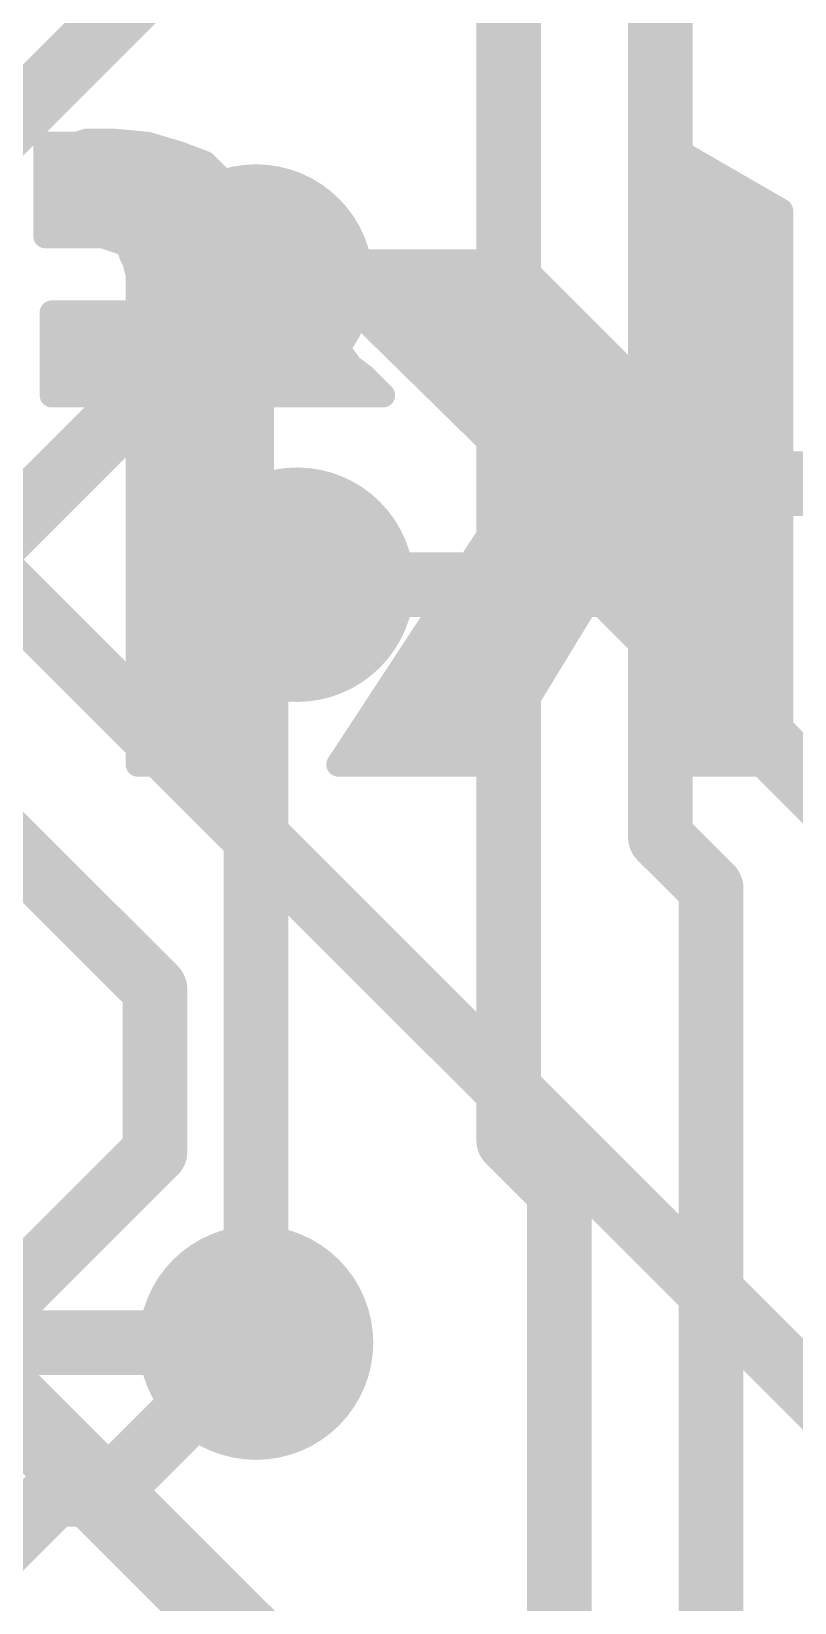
# Model space of a CAD drawing. Extents: x -17.9 to 25.5, y -0.1 to 79.8.
# Drawn here: x 10.725 to 13.121, y 33.473 to 38.41 of the extents above; entities that cross this region are included whole.
import ezdxf

# ---------------------------------------------------------------- set-up
doc = ezdxf.new("R2010")
doc.units = 0
for name, color, linetype in [('1', 12, 'CONTINUOUS'), ('16', 132, 'CONTINUOUS'), ('18', 110, 'CONTINUOUS'), ('21', 41, 'CONTINUOUS'), ('22', 40, 'CONTINUOUS')]:
    doc.layers.add(name, color=color, linetype=linetype)

# ---------------------------------------------------------------- blocks, each defined once
blk = doc.blocks.new('ROUNDV')
at = {"const_width": 0.5}
blk.add_lwpolyline([(0, -0.25, 1), (0, 0.25, 1), (0, -0.25)], format="xyb", dxfattribs=at)

msp = doc.modelspace()

# ---------------------------------------------------------------- linework, layer by layer
at = {"layer": '1', "const_width": 0.2032}
for points in [[(13.6525, 33.655), (9.3663, 37.9413)], [(11.43, 37.6238), (12.2238, 37.6238)], [(12.2238, 37.6238), (12.8588, 36.9888)], [(12.8588, 36.9888), (14.4463, 36.9888)], [(11.5587, 36.6713), (12.5412, 36.6713)], [(12.5412, 36.6713), (13.6525, 35.56)], [(10.3187, 36.195), (11.1125, 35.4013)], [(11.1125, 35.4013), (11.1125, 34.8889)], [(11.1125, 34.8889), (9.8716, 33.648)], [(10.9538, 33.8137), (11.43, 34.29)], [(10.2757, 33.2945), (10.795, 33.8137)], [(10.795, 33.8137), (10.9538, 33.8137)]]:
    msp.add_lwpolyline(points, dxfattribs=at)
at = {"layer": '1', "const_width": 0.1016}
for points in [[(11.43, 37.6746, 1), (11.43, 37.5729)], [(12.2597, 37.6597, 1), (12.1878, 37.5878)], [(12.2238, 37.5729, 1), (12.2238, 37.6746)], [(12.8588, 37.0396, 1), (12.8588, 36.938)], [(12.8228, 36.9528, 1), (12.8947, 37.0247)], [(11.5587, 36.7221, 1), (11.5587, 36.6204)], [(12.5772, 36.7072, 1), (12.5053, 36.6353)], [(12.5412, 36.6204, 1), (12.5412, 36.7221)], [(11.1633, 35.4013, 1), (11.0617, 35.4013)], [(11.0766, 35.3653, 1), (11.1484, 35.4372)], [(11.1484, 34.853, 1), (11.0766, 34.9249)], [(11.0617, 34.8889, 1), (11.1633, 34.8889)], [(11.4659, 34.2541, 1), (11.3941, 34.3259)], [(10.795, 33.8646, 1), (10.795, 33.7629)], [(10.8309, 33.7778, 1), (10.7591, 33.8497)], [(10.9538, 33.7629, 1), (10.9538, 33.8646)], [(10.9178, 33.8497, 1), (10.9897, 33.7778)]]:
    msp.add_lwpolyline(points, format="xyb", dxfattribs=at)
at = {"layer": '16', "const_width": 0.2032}
for points in [[(12.2238, 40.64), (12.2238, 34.925)], [(12.7, 39.37), (12.7, 35.8775)], [(9.525, 36.9888), (11.43, 38.8938)], [(11.43, 37.6238), (10.0013, 36.195)], [(11.43, 36.5425), (11.5587, 36.6713)], [(11.43, 34.29), (11.43, 36.5425)], [(12.7, 35.8775), (12.8588, 35.7188)], [(12.8588, 35.7188), (12.8588, 30.0038)], [(12.2238, 34.925), (12.3825, 34.7662)], [(12.3825, 34.7662), (12.3825, 30.1625)], [(11.43, 34.29), (10.3187, 34.29)]]:
    msp.add_lwpolyline(points, dxfattribs=at)
at = {"layer": '16', "const_width": 0.1016}
for points in [[(11.4659, 37.5878, 1), (11.3941, 37.6597)], [(11.5947, 36.6353, 1), (11.5228, 36.7072)], [(11.4808, 36.5425, 1), (11.3792, 36.5425)], [(11.3941, 36.5784, 1), (11.4659, 36.5066)], [(12.7359, 35.9134, 1), (12.6641, 35.8416)], [(12.6492, 35.8775, 1), (12.7508, 35.8775)], [(12.9096, 35.7188, 1), (12.8079, 35.7188)], [(12.8228, 35.6828, 1), (12.8947, 35.7547)], [(12.2597, 34.9609, 1), (12.1878, 34.8891)], [(12.173, 34.925, 1), (12.2746, 34.925)], [(12.4333, 34.7662, 1), (12.3317, 34.7662)], [(12.3466, 34.7303, 1), (12.4184, 34.8022)], [(11.43, 34.2392, 1), (11.43, 34.3408)], [(11.3792, 34.29, 1), (11.4808, 34.29)]]:
    msp.add_lwpolyline(points, format="xyb", dxfattribs=at)
at = {"layer": '21', "const_width": 0.254}
msp.add_lwpolyline([(12.5055, 32.2515), (8.1215, 36.6355)], dxfattribs=at)
at = {"layer": '22', "const_width": 0.0762}
for points in [[(10.8688, 38.0562), (10.7688, 38.0562)], [(10.7688, 38.0562), (10.7688, 37.7662)], [(10.7688, 38.0238), (11.1953, 38.0238)], [(10.8987, 38.0663), (10.8688, 38.0562)], [(10.9787, 38.0663), (10.8987, 38.0663)], [(11.0888, 38.0562), (10.9787, 38.0663)], [(11.1888, 38.0263), (11.0888, 38.0562)], [(11.2688, 37.9963), (11.1888, 38.0263)], [(13.0788, 37.8463), (12.6988, 38.0663)], [(12.6988, 38.0663), (12.6988, 37.0162)], [(12.6988, 38.0238), (12.7721, 38.0238)], [(11.3288, 37.9363), (11.2688, 37.9963)], [(10.7688, 37.9476), (11.3174, 37.9476)], [(11.3788, 37.8762), (11.3288, 37.9363)], [(12.6988, 37.9476), (12.9037, 37.9476)], [(11.4188, 37.8062), (11.3788, 37.8762)], [(10.7688, 37.8714), (11.3815, 37.8714)], [(12.6988, 37.8714), (13.0353, 37.8714)], [(13.0788, 36.1063), (13.0788, 37.8463)], [(10.7688, 37.7952), (11.4215, 37.7952)], [(11.4388, 37.7263), (11.4188, 37.8062)], [(12.6988, 37.7952), (13.0788, 37.7952)], [(10.7688, 37.7662), (10.9488, 37.7662)], [(10.9488, 37.7662), (10.9787, 37.7563)], [(10.9787, 37.7563), (11.0088, 37.7463)], [(11.0088, 37.7463), (11.0288, 37.7362)], [(11.0288, 37.7362), (11.0388, 37.7063)], [(11.4488, 37.6363), (11.4388, 37.7263)], [(11.0345, 37.719), (11.4396, 37.719)], [(11.0388, 37.7063), (11.0488, 37.6863)], [(11.0488, 37.6863), (11.0587, 37.6463)], [(12.6988, 37.719), (13.0788, 37.719)], [(11.0587, 37.6463), (11.0587, 37.5263)], [(11.0587, 37.6428), (11.448, 37.6428)], [(11.4488, 37.5263), (11.4488, 37.6363)], [(12.6988, 37.6428), (13.0788, 37.6428)], [(11.0587, 37.5263), (10.7888, 37.5263)], [(10.7888, 37.5263), (10.7888, 37.2662)], [(11.0587, 37.5666), (11.4488, 37.5666)], [(11.5688, 37.5263), (11.4488, 37.5263)], [(11.5988, 37.4862), (11.5688, 37.5263)], [(12.2088, 37.5263), (11.7488, 37.5263)], [(11.7488, 37.5263), (12.2788, 37.0063)], [(12.6988, 37.0162), (12.2088, 37.5263)], [(12.6988, 37.5666), (13.0788, 37.5666)], [(10.7888, 37.4904), (11.5956, 37.4904)], [(11.6387, 37.4563), (11.5988, 37.4862)], [(11.7853, 37.4904), (12.2432, 37.4904)], [(12.6988, 37.4904), (13.0788, 37.4904)], [(11.6688, 37.4263), (11.6387, 37.4563)], [(10.7888, 37.4142), (11.6808, 37.4142)], [(11.6988, 37.3963), (11.6688, 37.4263)], [(11.7287, 37.3563), (11.6988, 37.3963)], [(11.863, 37.4142), (12.3164, 37.4142)], [(12.6988, 37.4142), (13.0788, 37.4142)], [(10.7888, 37.338), (11.7531, 37.338)], [(11.7688, 37.3263), (11.7287, 37.3563)], [(11.9406, 37.338), (12.3896, 37.338)], [(12.6988, 37.338), (13.0788, 37.338)], [(11.7988, 37.2963), (11.7688, 37.3263)], [(11.8288, 37.2662), (11.7988, 37.2963)], [(10.7888, 37.2662), (11.0587, 37.2662)], [(11.0587, 37.2662), (11.0587, 36.1063)], [(11.0587, 37.2618), (11.4488, 37.2618)], [(11.4488, 37.2662), (11.8288, 37.2662)], [(11.4488, 37.1163), (11.4488, 37.2662)], [(12.0183, 37.2618), (12.4628, 37.2618)], [(12.6988, 37.2618), (13.0788, 37.2618)], [(11.0587, 37.1856), (11.4488, 37.1856)], [(12.096, 37.1856), (12.536, 37.1856)], [(12.6988, 37.1856), (13.0788, 37.1856)], [(11.0587, 37.1094), (11.4488, 37.1094)], [(11.4488, 36.1063), (11.4488, 37.1163)], [(12.1736, 37.1094), (12.6093, 37.1094)], [(12.6988, 37.1094), (13.0788, 37.1094)], [(11.0587, 37.0332), (11.4488, 37.0332)], [(12.2513, 37.0332), (12.6825, 37.0332)], [(12.6988, 37.0332), (13.0788, 37.0332)], [(12.2788, 37.0063), (11.6888, 36.1063)], [(11.0587, 36.957), (11.4488, 36.957)], [(12.2465, 36.957), (13.0788, 36.957)], [(11.0587, 36.8808), (11.4488, 36.8808)], [(12.1965, 36.8808), (13.0788, 36.8808)], [(11.0587, 36.8046), (11.4488, 36.8046)], [(12.1466, 36.8046), (13.0788, 36.8046)], [(12.1588, 36.1063), (12.5488, 36.7463)], [(12.5488, 36.7463), (12.6988, 36.5963)], [(11.0587, 36.7284), (11.4488, 36.7284)], [(12.0966, 36.7284), (12.5379, 36.7284)], [(12.5666, 36.7284), (13.0788, 36.7284)], [(11.0587, 36.6522), (11.4488, 36.6522)], [(12.0467, 36.6522), (12.4914, 36.6522)], [(12.6428, 36.6522), (13.0788, 36.6522)], [(12.6988, 36.5963), (12.6988, 36.1063)], [(11.0587, 36.576), (11.4488, 36.576)], [(11.9967, 36.576), (12.445, 36.576)], [(12.6988, 36.576), (13.0788, 36.576)], [(11.0587, 36.4998), (11.4488, 36.4998)], [(11.9467, 36.4998), (12.3986, 36.4998)], [(12.6988, 36.4998), (13.0788, 36.4998)], [(11.0587, 36.4236), (11.4488, 36.4236)], [(11.8968, 36.4236), (12.3521, 36.4236)], [(12.6988, 36.4236), (13.0788, 36.4236)], [(11.0587, 36.3474), (11.4488, 36.3474)], [(11.8468, 36.3474), (12.3057, 36.3474)], [(12.6988, 36.3474), (13.0788, 36.3474)], [(11.0587, 36.2712), (11.4488, 36.2712)], [(11.7969, 36.2712), (12.2593, 36.2712)], [(12.6988, 36.2712), (13.0788, 36.2712)], [(11.0587, 36.195), (11.4488, 36.195)], [(11.7469, 36.195), (12.2128, 36.195)], [(12.6988, 36.195), (13.0788, 36.195)], [(11.0587, 36.1188), (11.4488, 36.1188)], [(11.0587, 36.1063), (11.4488, 36.1063)], [(11.6888, 36.1063), (12.1588, 36.1063)], [(11.697, 36.1188), (12.1664, 36.1188)], [(12.6988, 36.1188), (13.0788, 36.1188)], [(12.6988, 36.1063), (13.0788, 36.1063)]]:
    msp.add_lwpolyline(points, dxfattribs=at)
at = {"layer": '22', "const_width": 0.0381}
for points in [[(10.7688, 38.0753, 1), (10.7688, 38.0372)], [(10.7878, 38.0562, 1), (10.7497, 38.0562)], [(10.7688, 38.0429, 1), (10.7688, 38.0048)], [(10.8627, 38.0743, 1), (10.8748, 38.0382)], [(10.8688, 38.0372, 1), (10.8688, 38.0753)], [(10.8987, 38.0853, 1), (10.8987, 38.0472)], [(10.9048, 38.0482, 1), (10.8927, 38.0843)], [(10.9805, 38.0852, 1), (10.977, 38.0473)], [(10.9787, 38.0472, 1), (10.9787, 38.0853)], [(11.0942, 38.0745, 1), (11.0833, 38.038)], [(11.087, 38.0373, 1), (11.0905, 38.0752)], [(11.1954, 38.0441, 1), (11.1821, 38.0084)], [(11.1833, 38.008, 1), (11.1942, 38.0445)], [(11.1953, 38.0048, 1), (11.1953, 38.0429)], [(12.7178, 38.0663, 1), (12.6797, 38.0663)], [(12.7083, 38.0827, 1), (12.6892, 38.0498)], [(12.6988, 38.0429, 1), (12.6988, 38.0048)], [(12.7721, 38.0048, 1), (12.7721, 38.0429)], [(11.2822, 38.0097, 1), (11.2553, 37.9828)], [(11.2621, 37.9784, 1), (11.2754, 38.0141)], [(10.7688, 37.9667, 1), (10.7688, 37.9286)], [(11.3434, 37.9484, 1), (11.3141, 37.9241)], [(11.3153, 37.9228, 1), (11.3422, 37.9497)], [(11.3174, 37.9286, 1), (11.3174, 37.9667)], [(12.6988, 37.9667, 1), (12.6988, 37.9286)], [(12.9037, 37.9286, 1), (12.9037, 37.9667)], [(11.3953, 37.8857, 1), (11.3622, 37.8668)], [(10.7688, 37.8905, 1), (10.7688, 37.8524)], [(11.3641, 37.8641, 1), (11.3934, 37.8884)], [(11.3815, 37.8524, 1), (11.3815, 37.8905)], [(12.6988, 37.8905, 1), (12.6988, 37.8524)], [(13.0353, 37.8524, 1), (13.0353, 37.8905)], [(13.0978, 37.8463, 1), (13.0597, 37.8463)], [(13.0692, 37.8298, 1), (13.0883, 37.8627)], [(10.7688, 37.8143, 1), (10.7688, 37.7762)], [(11.4372, 37.8109, 1), (11.4003, 37.8016)], [(11.4022, 37.7968, 1), (11.4353, 37.8157)], [(11.4215, 37.7762, 1), (11.4215, 37.8143)], [(12.6988, 37.8143, 1), (12.6988, 37.7762)], [(13.0788, 37.7762, 1), (13.0788, 37.8143)], [(10.7688, 37.7853, 1), (10.7688, 37.7472)], [(10.7497, 37.7662, 1), (10.7878, 37.7662)], [(10.9548, 37.7843, 1), (10.9427, 37.7482)], [(10.9488, 37.7472, 1), (10.9488, 37.7853)], [(10.9848, 37.7743, 1), (10.9727, 37.7382)], [(10.9727, 37.7382, 1), (10.9848, 37.7743)], [(11.0173, 37.7633, 1), (11.0002, 37.7292)], [(11.0027, 37.7282, 1), (11.0148, 37.7643)], [(11.0468, 37.7423, 1), (11.0107, 37.7302)], [(11.0202, 37.7192, 1), (11.0373, 37.7533)], [(11.4577, 37.7284, 1), (11.4198, 37.7241)], [(11.0345, 37.7381, 1), (11.0345, 37.7)], [(11.0558, 37.7148, 1), (11.0217, 37.6977)], [(11.0207, 37.7002, 1), (11.0568, 37.7123)], [(11.0672, 37.6909, 1), (11.0303, 37.6816)], [(11.0317, 37.6777, 1), (11.0658, 37.6948)], [(11.4203, 37.7216, 1), (11.4572, 37.7309)], [(11.4396, 37.7, 1), (11.4396, 37.7381)], [(12.6988, 37.7381, 1), (12.6988, 37.7)], [(13.0788, 37.7, 1), (13.0788, 37.7381)], [(11.0778, 37.6463, 1), (11.0397, 37.6463)], [(11.0587, 37.6619, 1), (11.0587, 37.6238)], [(11.0403, 37.6416, 1), (11.0772, 37.6509)], [(11.4678, 37.6363, 1), (11.4297, 37.6363)], [(11.448, 37.6238, 1), (11.448, 37.6619)], [(12.6988, 37.6619, 1), (12.6988, 37.6238)], [(13.0788, 37.6238, 1), (13.0788, 37.6619)], [(11.4298, 37.6341, 1), (11.4677, 37.6384)], [(10.8078, 37.5263, 1), (10.7697, 37.5263)], [(10.7888, 37.5453, 1), (10.7888, 37.5072)], [(11.0587, 37.5857, 1), (11.0587, 37.5476)], [(11.0587, 37.5072, 1), (11.0587, 37.5453)], [(11.4488, 37.5453, 1), (11.4488, 37.5072)], [(11.4488, 37.5476, 1), (11.4488, 37.5857)], [(11.584, 37.5377, 1), (11.5535, 37.5148)], [(11.5688, 37.5072, 1), (11.5688, 37.5453)], [(11.7488, 37.5453, 1), (11.7488, 37.5072)], [(11.7621, 37.5398, 1), (11.7354, 37.5127)], [(12.2225, 37.5394, 1), (12.195, 37.5131)], [(12.2088, 37.5072, 1), (12.2088, 37.5453)], [(12.6988, 37.5857, 1), (12.6988, 37.5476)], [(13.0788, 37.5476, 1), (13.0788, 37.5857)], [(10.7888, 37.5095, 1), (10.7888, 37.4714)], [(11.0397, 37.5263, 1), (11.0778, 37.5263)], [(11.4297, 37.5263, 1), (11.4678, 37.5263)], [(11.6102, 37.5015, 1), (11.5873, 37.471)], [(11.5835, 37.4748, 1), (11.614, 37.4977)], [(11.5956, 37.4714, 1), (11.5956, 37.5095)], [(11.7853, 37.5095, 1), (11.7853, 37.4714)], [(12.2432, 37.4714, 1), (12.2432, 37.5095)], [(12.6988, 37.5095, 1), (12.6988, 37.4714)], [(13.0788, 37.4714, 1), (13.0788, 37.5095)], [(11.6522, 37.4697, 1), (11.6253, 37.4428)], [(11.6273, 37.441, 1), (11.6502, 37.4715)], [(10.7888, 37.4333, 1), (10.7888, 37.3952)], [(11.6822, 37.4397, 1), (11.6553, 37.4128)], [(11.6553, 37.4128, 1), (11.6822, 37.4397)], [(11.714, 37.4077, 1), (11.6835, 37.3848)], [(11.6808, 37.3952, 1), (11.6808, 37.4333)], [(11.6853, 37.3828, 1), (11.7122, 37.4097)], [(11.863, 37.4333, 1), (11.863, 37.3952)], [(12.3164, 37.3952, 1), (12.3164, 37.4333)], [(12.6988, 37.4333, 1), (12.6988, 37.3952)], [(13.0788, 37.3952, 1), (13.0788, 37.4333)], [(10.7888, 37.3571, 1), (10.7888, 37.319)], [(11.7402, 37.3715, 1), (11.7173, 37.341)], [(11.7135, 37.3448, 1), (11.744, 37.3677)], [(11.7531, 37.319, 1), (11.7531, 37.3571)], [(11.9406, 37.3571, 1), (11.9406, 37.319)], [(12.3896, 37.319, 1), (12.3896, 37.3571)], [(12.6988, 37.3571, 1), (12.6988, 37.319)], [(13.0788, 37.319, 1), (13.0788, 37.3571)], [(11.7822, 37.3397, 1), (11.7553, 37.3128)], [(11.7573, 37.311, 1), (11.7802, 37.3415)], [(11.8122, 37.3097, 1), (11.7853, 37.2828)], [(11.7853, 37.2828, 1), (11.8122, 37.3097)], [(10.7888, 37.2853, 1), (10.7888, 37.2472)], [(10.7697, 37.2662, 1), (10.8078, 37.2662)], [(11.0778, 37.2662, 1), (11.0397, 37.2662)], [(11.0587, 37.2809, 1), (11.0587, 37.2428)], [(11.0587, 37.2472, 1), (11.0587, 37.2853)], [(11.4488, 37.2853, 1), (11.4488, 37.2472)], [(11.4678, 37.2662, 1), (11.4297, 37.2662)], [(11.4488, 37.2428, 1), (11.4488, 37.2809)], [(11.8153, 37.2528, 1), (11.8422, 37.2797)], [(11.8288, 37.2472, 1), (11.8288, 37.2853)], [(12.0183, 37.2809, 1), (12.0183, 37.2428)], [(12.4628, 37.2428, 1), (12.4628, 37.2809)], [(12.6988, 37.2809, 1), (12.6988, 37.2428)], [(13.0788, 37.2428, 1), (13.0788, 37.2809)], [(11.0587, 37.2047, 1), (11.0587, 37.1666)], [(11.4488, 37.1666, 1), (11.4488, 37.2047)], [(12.096, 37.2047, 1), (12.096, 37.1666)], [(12.536, 37.1666, 1), (12.536, 37.2047)], [(12.6988, 37.2047, 1), (12.6988, 37.1666)], [(13.0788, 37.1666, 1), (13.0788, 37.2047)], [(11.0587, 37.1285, 1), (11.0587, 37.0904)], [(11.4678, 37.1163, 1), (11.4297, 37.1163)], [(11.4297, 37.1163, 1), (11.4678, 37.1163)], [(11.4488, 37.0904, 1), (11.4488, 37.1285)], [(12.1736, 37.1285, 1), (12.1736, 37.0904)], [(12.6093, 37.0904, 1), (12.6093, 37.1285)], [(12.6988, 37.1285, 1), (12.6988, 37.0904)], [(13.0788, 37.0904, 1), (13.0788, 37.1285)], [(11.0587, 37.0523, 1), (11.0587, 37.0142)], [(11.4488, 37.0142, 1), (11.4488, 37.0523)], [(12.2513, 37.0523, 1), (12.2513, 37.0142)], [(12.6988, 37.0523, 1), (12.6988, 37.0142)], [(12.6825, 37.0142, 1), (12.6825, 37.0523)], [(13.0788, 37.0142, 1), (13.0788, 37.0523)], [(12.2947, 36.9958, 1), (12.2628, 37.0167)], [(12.2654, 36.9927, 1), (12.2921, 37.0198)], [(12.6797, 37.0162, 1), (12.7178, 37.0162)], [(12.685, 37.0031, 1), (12.7125, 37.0294)], [(11.0587, 36.9761, 1), (11.0587, 36.938)], [(11.4488, 36.938, 1), (11.4488, 36.9761)], [(12.2465, 36.9761, 1), (12.2465, 36.938)], [(13.0788, 36.938, 1), (13.0788, 36.9761)], [(11.0587, 36.8999, 1), (11.0587, 36.8618)], [(11.4488, 36.8618, 1), (11.4488, 36.8999)], [(12.1965, 36.8999, 1), (12.1965, 36.8618)], [(13.0788, 36.8618, 1), (13.0788, 36.8999)], [(11.0587, 36.8237, 1), (11.0587, 36.7856)], [(11.4488, 36.7856, 1), (11.4488, 36.8237)], [(12.1466, 36.8237, 1), (12.1466, 36.7856)], [(13.0788, 36.7856, 1), (13.0788, 36.8237)], [(12.5622, 36.7597, 1), (12.5353, 36.7328)], [(12.565, 36.7363, 1), (12.5325, 36.7562)], [(11.0587, 36.7475, 1), (11.0587, 36.7094)], [(11.4488, 36.7094, 1), (11.4488, 36.7475)], [(12.0966, 36.7475, 1), (12.0966, 36.7094)], [(12.5379, 36.7094, 1), (12.5379, 36.7475)], [(12.5666, 36.7475, 1), (12.5666, 36.7094)], [(13.0788, 36.7094, 1), (13.0788, 36.7475)], [(11.0587, 36.6713, 1), (11.0587, 36.6332)], [(11.4488, 36.6332, 1), (11.4488, 36.6713)], [(12.0467, 36.6713, 1), (12.0467, 36.6332)], [(12.4914, 36.6332, 1), (12.4914, 36.6713)], [(12.6428, 36.6713, 1), (12.6428, 36.6332)], [(13.0788, 36.6332, 1), (13.0788, 36.6713)], [(12.7178, 36.5963, 1), (12.6797, 36.5963)], [(12.6853, 36.5828, 1), (12.7122, 36.6097)], [(11.0587, 36.5951, 1), (11.0587, 36.557)], [(11.4488, 36.557, 1), (11.4488, 36.5951)], [(11.9967, 36.5951, 1), (11.9967, 36.557)], [(12.445, 36.557, 1), (12.445, 36.5951)], [(12.6988, 36.5951, 1), (12.6988, 36.557)], [(13.0788, 36.557, 1), (13.0788, 36.5951)], [(11.0587, 36.5189, 1), (11.0587, 36.4808)], [(11.4488, 36.4808, 1), (11.4488, 36.5189)], [(11.9467, 36.5189, 1), (11.9467, 36.4808)], [(12.3986, 36.4808, 1), (12.3986, 36.5189)], [(12.6988, 36.5189, 1), (12.6988, 36.4808)], [(13.0788, 36.4808, 1), (13.0788, 36.5189)], [(11.0587, 36.4427, 1), (11.0587, 36.4046)], [(11.4488, 36.4046, 1), (11.4488, 36.4427)], [(11.8968, 36.4427, 1), (11.8968, 36.4046)], [(12.3521, 36.4046, 1), (12.3521, 36.4427)], [(12.6988, 36.4427, 1), (12.6988, 36.4046)], [(13.0788, 36.4046, 1), (13.0788, 36.4427)], [(11.0587, 36.3665, 1), (11.0587, 36.3284)], [(11.4488, 36.3284, 1), (11.4488, 36.3665)], [(11.8468, 36.3665, 1), (11.8468, 36.3284)], [(12.3057, 36.3284, 1), (12.3057, 36.3665)], [(12.6988, 36.3665, 1), (12.6988, 36.3284)], [(13.0788, 36.3284, 1), (13.0788, 36.3665)], [(11.0587, 36.2903, 1), (11.0587, 36.2522)], [(11.4488, 36.2522, 1), (11.4488, 36.2903)], [(11.7969, 36.2903, 1), (11.7969, 36.2522)], [(12.2593, 36.2522, 1), (12.2593, 36.2903)], [(12.6988, 36.2903, 1), (12.6988, 36.2522)], [(13.0788, 36.2522, 1), (13.0788, 36.2903)], [(11.0587, 36.2141, 1), (11.0587, 36.176)], [(11.4488, 36.176, 1), (11.4488, 36.2141)], [(11.7469, 36.2141, 1), (11.7469, 36.176)], [(12.2128, 36.176, 1), (12.2128, 36.2141)], [(12.6988, 36.2141, 1), (12.6988, 36.176)], [(13.0788, 36.176, 1), (13.0788, 36.2141)], [(11.0587, 36.1379, 1), (11.0587, 36.0998)], [(11.0587, 36.1253, 1), (11.0587, 36.0872)], [(11.4488, 36.0998, 1), (11.4488, 36.1379)], [(11.4488, 36.0872, 1), (11.4488, 36.1253)], [(11.6728, 36.1167, 1), (11.7047, 36.0958)], [(11.6888, 36.1253, 1), (11.6888, 36.0872)], [(11.697, 36.1379, 1), (11.697, 36.0998)], [(12.1425, 36.1162, 1), (12.175, 36.0963)], [(12.1588, 36.0872, 1), (12.1588, 36.1253)], [(12.1664, 36.0998, 1), (12.1664, 36.1379)], [(12.6988, 36.1379, 1), (12.6988, 36.0998)], [(12.6988, 36.1253, 1), (12.6988, 36.0872)], [(13.0788, 36.0998, 1), (13.0788, 36.1379)], [(13.0788, 36.0872, 1), (13.0788, 36.1253)], [(11.0397, 36.1063, 1), (11.0778, 36.1063)], [(11.4297, 36.1063, 1), (11.4678, 36.1063)], [(12.6797, 36.1063, 1), (12.7178, 36.1063)], [(13.0597, 36.1063, 1), (13.0978, 36.1063)]]:
    msp.add_lwpolyline(points, format="xyb", dxfattribs=at)

# ---------------------------------------------------------------- block references
at = {"layer": '18', "xscale": 0.7366, "yscale": 0.7366}
for p in [(11.43, 37.6238), (11.43, 37.6238), (11.5587, 36.6713), (11.5587, 36.6713), (11.43, 34.29), (11.43, 34.29)]:
    msp.add_blockref('ROUNDV', p, dxfattribs=at)

doc.saveas('drawing.dxf')
